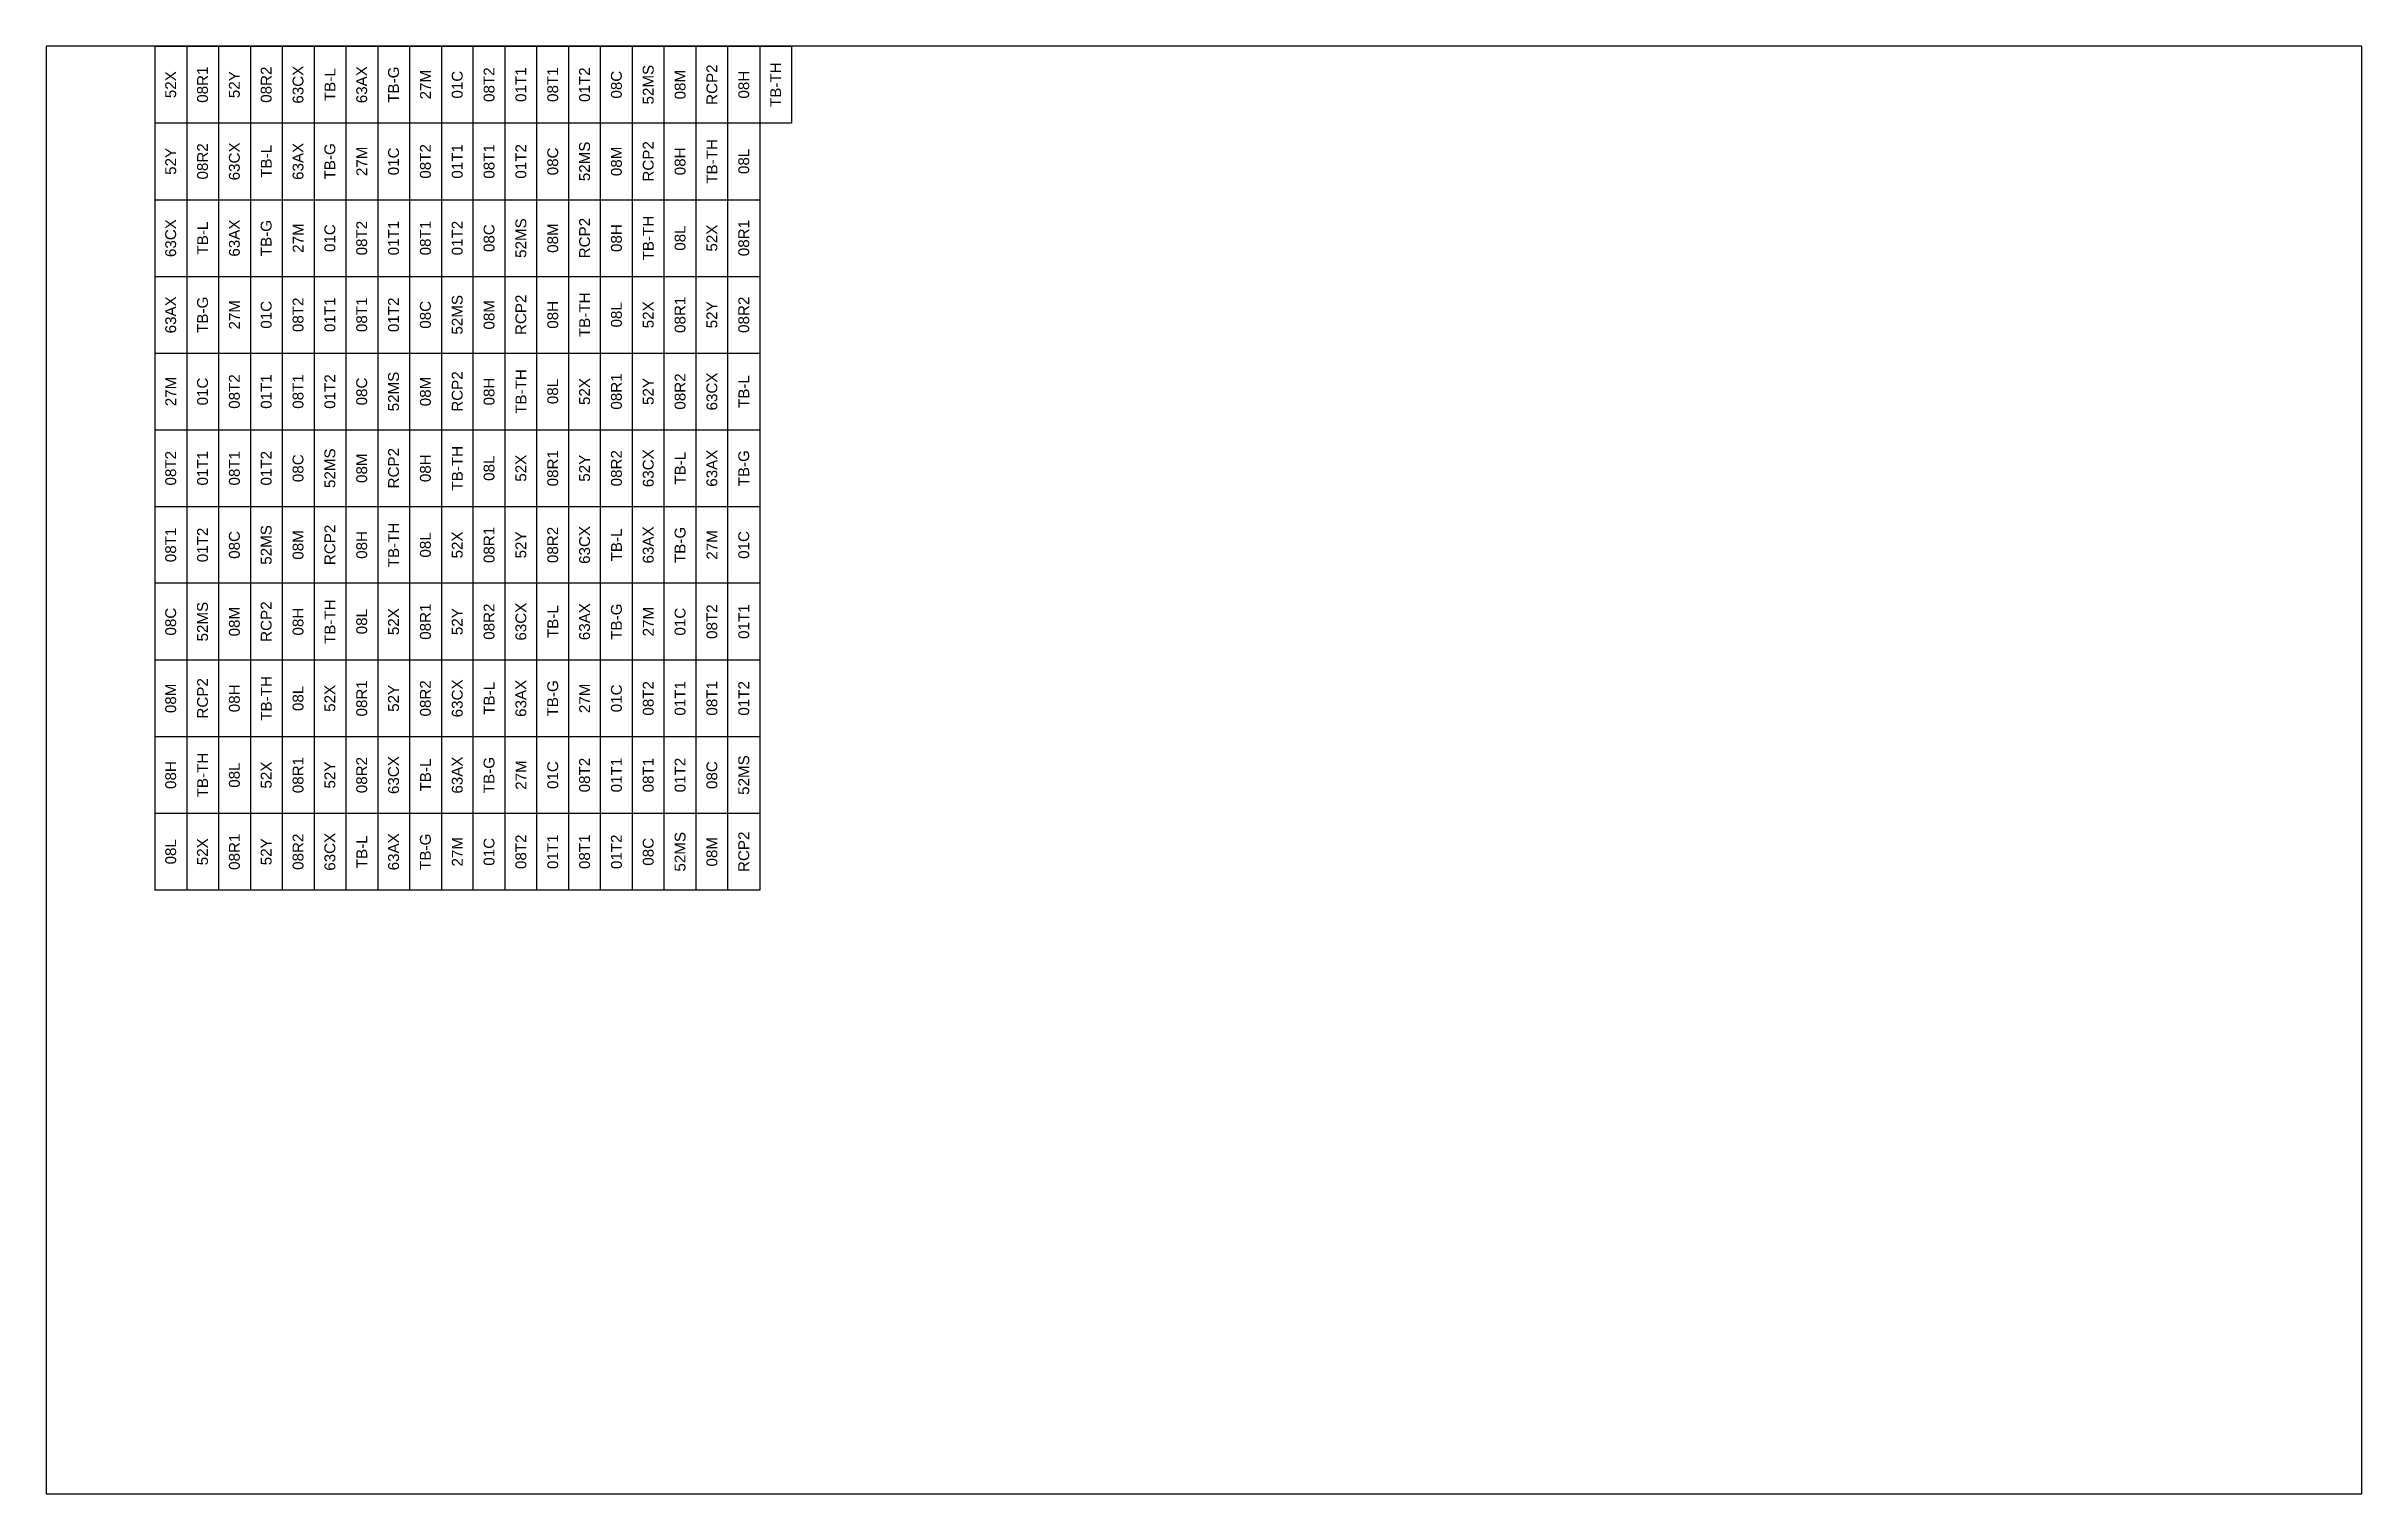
# Model space of a CAD drawing. Header units: inches. Extents: x 0 to 32, y 0 to 20.
import ezdxf

# ---------------------------------------------------------------- set-up
doc = ezdxf.new("R2010")
doc.units = ezdxf.units.IN
doc.header["$MEASUREMENT"] = 0
for name, color, linetype in [('Lines', 18, 'Continuous'), ('T2', 142, 'Continuous'), ('Text', 5, 'Continuous')]:
    doc.layers.add(name, color=color, linetype=linetype)
doc.styles.get("Standard").update_dxf_attribs({"font": 'arial.ttf'})

msp = doc.modelspace()

# ---------------------------------------------------------------- linework, layer by layer
at = {"layer": 'Lines'}
for p, q in [((1.5, 20), (10.3, 20)), ((1.5, 20), (1.5, 8.34)), ((1.94, 20), (1.94, 8.34)), ((2.38, 20), (2.38, 8.34)), ((2.82, 20), (2.82, 8.34)), ((3.26, 20), (3.26, 8.34)), ((3.7, 20), (3.7, 8.34)), ((4.14, 20), (4.14, 8.34)), ((4.58, 20), (4.58, 8.34)), ((5.02, 20), (5.02, 8.34)), ((5.46, 20), (5.46, 8.34)), ((5.9, 8.34), (5.9, 20)), ((6.34, 8.34), (6.34, 20)), ((6.78, 8.34), (6.78, 20)), ((7.22, 8.34), (7.22, 20)), ((7.66, 8.34), (7.66, 20)), ((8.1, 8.34), (8.1, 20)), ((8.54, 8.34), (8.54, 20)), ((8.98, 8.34), (8.98, 20)), ((9.42, 8.34), (9.42, 20)), ((9.86, 20), (9.86, 8.34)), ((10.3, 20), (10.3, 18.94)), ((10.3, 18.94), (1.5, 18.94)), ((1.5, 17.88), (9.86, 17.88)), ((1.5, 16.82), (9.86, 16.82)), ((1.5, 15.76), (9.86, 15.76)), ((1.5, 14.7), (9.86, 14.7)), ((1.5, 13.64), (9.86, 13.64)), ((9.86, 12.58), (1.5, 12.58)), ((9.86, 11.52), (1.5, 11.52)), ((9.86, 10.46), (1.5, 10.46)), ((9.86, 9.4), (1.5, 9.4)), ((9.86, 8.34), (1.5, 8.34))]:
    msp.add_line(p, q, dxfattribs=at)
at = {"layer": 'T2'}
for p, q in [((32, 20), (0, 20)), ((0, 20), (0, 0)), ((32, 0), (32, 20)), ((0, 0), (32, 0))]:
    msp.add_line(p, q, dxfattribs=at)

# ---------------------------------------------------------------- texts
at = {"layer": 'Text', "char_height": 0.15, "attachment_point": 5, "rotation": 90}
for s, insert in [('52X', (1.72, 19.47)), ('08R1', (2.16, 19.47)), ('52Y', (2.6, 19.47)), ('08R2', (3.04, 19.47)), ('63CX', (3.48, 19.47)), ('TB-L', (3.92, 19.47)), ('63AX', (4.36, 19.47)), ('TB-G', (4.8, 19.47)), ('27M', (5.24, 19.47)), ('01C', (5.68, 19.47)), ('08T2', (6.12, 19.47)), ('01T1', (6.56, 19.47)), ('08T1', (7, 19.47)), ('01T2', (7.44, 19.47)), ('08C', (7.88, 19.47)), ('52MS', (8.32, 19.47)), ('08M', (8.76, 19.47)), ('RCP2', (9.2, 19.47)), ('08H', (9.64, 19.47)), ('TB-TH', (10.08, 19.47)), ('52Y', (1.72, 18.41)), ('08R2', (2.16, 18.41)), ('63CX', (2.6, 18.41)), ('TB-L', (3.04, 18.41)), ('63AX', (3.48, 18.41)), ('TB-G', (3.92, 18.41)), ('27M', (4.36, 18.41)), ('01C', (4.8, 18.41)), ('08T2', (5.24, 18.41)), ('01T1', (5.68, 18.41)), ('08T1', (6.12, 18.41)), ('01T2', (6.56, 18.41)), ('08C', (7, 18.41)), ('52MS', (7.44, 18.41)), ('08M', (7.88, 18.41)), ('RCP2', (8.32, 18.41)), ('08H', (8.76, 18.41)), ('TB-TH', (9.2, 18.41)), ('08L', (9.64, 18.41)), ('63CX', (1.72, 17.35)), ('63AX', (2.6, 17.35)), ('52MS', (6.56, 17.35)), ('RCP2', (7.44, 17.35)), ('TB-TH', (8.32, 17.35)), ('TB-L', (2.16, 17.35)), ('TB-G', (3.04, 17.35)), ('27M', (3.48, 17.35)), ('01C', (3.92, 17.35)), ('08T2', (4.36, 17.35)), ('01T1', (4.8, 17.35)), ('08T1', (5.24, 17.35)), ('01T2', (5.68, 17.35)), ('08C', (6.12, 17.35)), ('08M', (7, 17.35)), ('08H', (7.88, 17.35)), ('08L', (8.76, 17.35)), ('52X', (9.2, 17.35)), ('08R1', (9.64, 17.35)), ('63AX', (1.72, 16.29)), ('TB-G', (2.16, 16.29)), ('27M', (2.6, 16.29)), ('01C', (3.04, 16.29)), ('08T2', (3.48, 16.29)), ('01T1', (3.92, 16.29)), ('08T1', (4.36, 16.29)), ('01T2', (4.8, 16.29)), ('08C', (5.24, 16.29)), ('52MS', (5.68, 16.29)), ('08M', (6.12, 16.29)), ('RCP2', (6.56, 16.29)), ('08H', (7, 16.29)), ('TB-TH', (7.44, 16.29)), ('08L', (7.88, 16.29)), ('52X', (8.32, 16.29)), ('08R1', (8.76, 16.29)), ('52Y', (9.2, 16.29)), ('08R2', (9.64, 16.29)), ('27M', (1.72, 15.23)), ('01C', (2.16, 15.23)), ('08T2', (2.6, 15.23)), ('01T1', (3.04, 15.23)), ('08T1', (3.48, 15.23)), ('01T2', (3.92, 15.23)), ('08C', (4.36, 15.23)), ('52MS', (4.8, 15.23)), ('08M', (5.24, 15.23)), ('RCP2', (5.68, 15.23)), ('08H', (6.12, 15.23)), ('TB-TH', (6.56, 15.23)), ('08L', (7, 15.23)), ('52X', (7.44, 15.23)), ('08R1', (7.88, 15.23)), ('52Y', (8.32, 15.23)), ('08R2', (8.76, 15.23)), ('63CX', (9.2, 15.23)), ('TB-L', (9.64, 15.23)), ('52MS', (3.92, 14.17)), ('RCP2', (4.8, 14.17)), ('TB-TH', (5.68, 14.17)), ('08R1', (7, 14.17)), ('08R2', (7.88, 14.17)), ('63CX', (8.32, 14.17)), ('63AX', (9.2, 14.17)), ('TB-G', (9.64, 14.17)), ('08T2', (1.72, 14.17)), ('01T1', (2.16, 14.17)), ('08T1', (2.6, 14.17)), ('01T2', (3.04, 14.17)), ('08C', (3.48, 14.17)), ('08M', (4.36, 14.17)), ('08H', (5.24, 14.17)), ('08L', (6.12, 14.17)), ('52X', (6.56, 14.17)), ('52Y', (7.44, 14.17)), ('TB-L', (8.76, 14.17)), ('08T1', (1.72, 13.11)), ('01T2', (2.16, 13.11)), ('08C', (2.6, 13.11)), ('52MS', (3.04, 13.11)), ('08M', (3.48, 13.11)), ('RCP2', (3.92, 13.11)), ('08H', (4.36, 13.11)), ('TB-TH', (4.8, 13.11)), ('08L', (5.24, 13.11)), ('52X', (5.68, 13.11)), ('08R1', (6.12, 13.11)), ('52Y', (6.56, 13.11)), ('08R2', (7, 13.11)), ('63CX', (7.44, 13.11)), ('TB-L', (7.88, 13.11)), ('63AX', (8.32, 13.11)), ('TB-G', (8.76, 13.11)), ('27M', (9.2, 13.11)), ('01C', (9.64, 13.11)), ('08C', (1.72, 12.05)), ('52MS', (2.16, 12.05)), ('08M', (2.6, 12.05)), ('RCP2', (3.04, 12.05)), ('08H', (3.48, 12.05)), ('TB-TH', (3.92, 12.05)), ('08L', (4.36, 12.05)), ('52X', (4.8, 12.05)), ('08R1', (5.24, 12.05)), ('52Y', (5.68, 12.05)), ('08R2', (6.12, 12.05)), ('63CX', (6.56, 12.05)), ('TB-L', (7, 12.05)), ('63AX', (7.44, 12.05)), ('TB-G', (7.88, 12.05)), ('27M', (8.32, 12.05)), ('01C', (8.76, 12.05)), ('08T2', (9.2, 12.05)), ('01T1', (9.64, 12.05)), ('RCP2', (2.16, 10.99)), ('TB-TH', (3.04, 10.99)), ('08R1', (4.36, 10.99)), ('08R2', (5.24, 10.99)), ('63CX', (5.68, 10.99)), ('TB-L', (6.12, 10.99)), ('63AX', (6.56, 10.99)), ('TB-G', (7, 10.99)), ('08T2', (8.32, 10.99)), ('01T1', (8.76, 10.99)), ('08T1', (9.2, 10.99)), ('01T2', (9.64, 10.99)), ('08M', (1.72, 10.99)), ('08H', (2.6, 10.99)), ('08L', (3.48, 10.99)), ('52X', (3.92, 10.99)), ('52Y', (4.8, 10.99)), ('27M', (7.44, 10.99)), ('01C', (7.88, 10.99)), ('08H', (1.72, 9.93)), ('TB-TH', (2.16, 9.93)), ('08L', (2.6, 9.93)), ('52X', (3.04, 9.93)), ('08R1', (3.48, 9.93)), ('52Y', (3.92, 9.93)), ('08R2', (4.36, 9.93)), ('63CX', (4.8, 9.93)), ('TB-L', (5.24, 9.93)), ('63AX', (5.68, 9.93)), ('TB-G', (6.12, 9.93)), ('27M', (6.56, 9.93)), ('01C', (7, 9.93)), ('08T2', (7.44, 9.93)), ('01T1', (7.88, 9.93)), ('08T1', (8.32, 9.93)), ('01T2', (8.76, 9.93)), ('08C', (9.2, 9.93)), ('52MS', (9.64, 9.93)), ('08L', (1.72, 8.87)), ('52X', (2.16, 8.87)), ('08R1', (2.6, 8.87)), ('52Y', (3.04, 8.87)), ('08R2', (3.48, 8.87)), ('63CX', (3.92, 8.87)), ('TB-L', (4.36, 8.87)), ('63AX', (4.8, 8.87)), ('TB-G', (5.24, 8.87)), ('27M', (5.68, 8.87)), ('01C', (6.12, 8.87)), ('08T2', (6.56, 8.87)), ('01T1', (7, 8.87)), ('08T1', (7.44, 8.87)), ('01T2', (7.88, 8.87)), ('08C', (8.32, 8.87)), ('52MS', (8.76, 8.87)), ('08M', (9.2, 8.87)), ('RCP2', (9.64, 8.87))]:
    msp.add_mtext(s, dxfattribs=dict(at, insert=insert))

doc.saveas('drawing.dxf')
